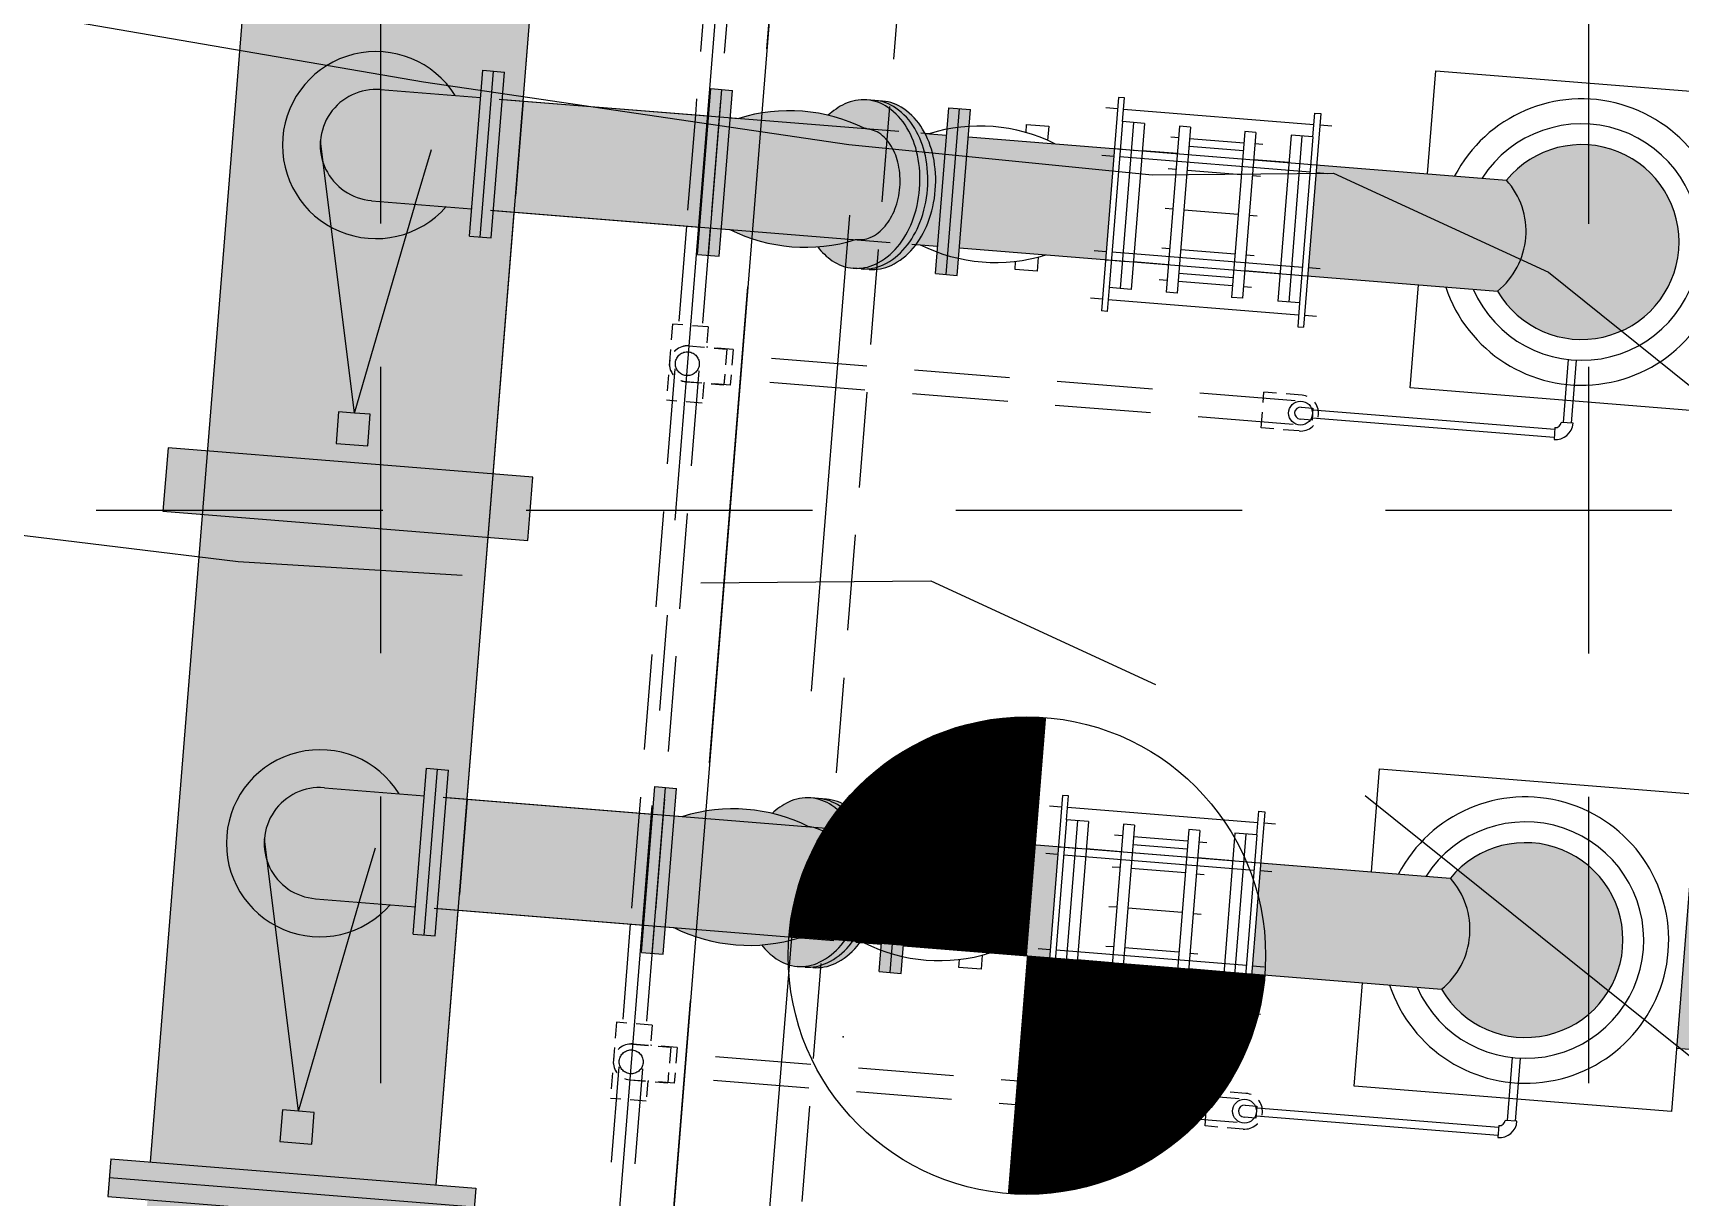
# Model space of a CAD drawing. Header units: feet. Extents: x 4829 to 5337, y 4560 to 5371.
# Drawn here: x 5129.99 to 5147.24, y 5198.69 to 5210.88 of the extents above; entities that cross this region are included whole.
import ezdxf

# ---------------------------------------------------------------- set-up
doc = ezdxf.new("R2010")
doc.units = ezdxf.units.FT
doc.header["$LTSCALE"] = 20
doc.header["$MEASUREMENT"] = 0
doc.header["$PDSIZE"] = 0.5
for name, pattern in [('HIDDEN', [0.375, 0.25, -0.125]), ('Prop.Base$0$HIDDEN', [0.375, 0.25, -0.125]), ('Prop.Base$0$HIDDENS', [0.075, 0.05, -0.025]), ('Prop.Base$0$STRUCTCL', [1.15, 1, -0.05, 0.05, -0.05])]:
    doc.linetypes.add(name, pattern=pattern)
doc.layers.get('0').update_dxf_attribs({"linetype": 'CONTINUOUS'})
for name, color, linetype in [('DPIPE1', 2, 'CONTINUOUS'), ('EC', 43, 'CONTINUOUS'), ('GRID', 254, 'HIDDEN'), ('Prop.Base$0$CL-PVC', 9, 'Prop.Base$0$STRUCTCL'), ('Prop.Base$0$DISCHARGE-SOLID', 40, 'CONTINUOUS'), ('Prop.Base$0$DPIPE1', 2, 'CONTINUOUS'), ('Prop.Base$0$GRATING', 9, 'CONTINUOUS'), ('Prop.Base$0$HIDDEN0', 8, 'Prop.Base$0$HIDDENS'), ('Prop.Base$0$PIPE0', 242, 'CONTINUOUS'), ('Prop.Base$0$PIPE1', 2, 'CONTINUOUS'), ('Prop.Base$0$PIT', 8, 'Prop.Base$0$HIDDEN'), ('Prop.Base$0$PTGSR', 6, 'CONTINUOUS'), ('Prop.Base$0$PTgsr2', 5, 'CONTINUOUS'), ('Prop.Base$0$STRUCT2', 192, 'CONTINUOUS'), ('Prop.Base$0$STRUCT30', 30, 'CONTINUOUS'), ('Prop.Base$0$SUCTION-SOLID', 40, 'CONTINUOUS')]:
    doc.layers.add(name, color=color, linetype=linetype)

# ---------------------------------------------------------------- blocks, each defined once
blk = doc.blocks.new('Prop.Base$0$FLG36')
for p, q in [((2.38, 23), (-2.38, 23)), ((-2.38, 23), (-2.38, -23)), ((0, 23), (0, -23)), ((2.38, 23), (2.38, -23)), ((2.38, -23), (-2.38, -23))]:
    blk.add_line(p, q)
blk = doc.blocks.new('Prop.Base$0$FLG14')
for p, q in [((-1.38, 10.46), (1.38, 10.46)), ((-1.38, -10.46), (-1.38, 10.46)), ((0, -10.46), (0, 10.46)), ((1.38, -10.46), (1.38, 10.46)), ((-1.38, -10.46), (1.38, -10.46))]:
    blk.add_line(p, q)
blk = doc.blocks.new('Prop.Base$0$15VB90')
for p, q in [((0, 1.125), (2.4, 1.125)), ((2.4, 1.125), (2.4, -1.125)), ((0, -1.125), (2.4, -1.125))]:
    blk.add_line(p, q)
blk.add_arc((0, 0), 1.125, 90, 270)
blk = doc.blocks.new('Prop.Base$0$15X15TEE')
for p, q in [((-1.125, 2.8), (1.125, 2.8)), ((-1.125, 2.8), (-1.125, 1.125)), ((1.125, 2.8), (1.125, 1.125)), ((-2.4, 1.125), (-2.4, -1.125)), ((-2.4, 1.125), (-1.125, 1.125)), ((1.125, 1.125), (2.4, 1.125)), ((2.4, 1.125), (2.4, -1.125)), ((-2.4, -1.125), (2.4, -1.125))]:
    blk.add_line(p, q)
blk = doc.blocks.new('Prop.Base$0$1B90')
for p, q in [((1.47, -0.75), (1.47, 0.75)), ((-0.75, -1.47), (0.75, -1.47))]:
    blk.add_line(p, q)
for radius in [2.22, 0.724]:
    blk.add_arc((1.47, -1.47), radius, 90, 180)
blk = doc.blocks.new('Prop.Base$0$1VB90')
for p, q in [((0, 0.75), (1.5, 0.75)), ((1.5, 0.75), (1.5, -0.75)), ((1.5, -0.75), (0, -0.75))]:
    blk.add_line(p, q)
blk.add_arc((0, 0), 0.75, 90, 270)
blk = doc.blocks.new('Prop.Base$0$COUPLE14')
for p, q in [((-4.81, 10.46), (-3.43, 10.46)), ((-4.81, -10.46), (-4.81, 10.46)), ((-3.43, -10.46), (-3.43, 10.46)), ((3.43, 10.46), (4.81, 10.46)), ((3.43, -10.46), (3.43, 10.46)), ((4.81, -10.46), (4.81, 10.46)), ((-4.81, -10.46), (-3.43, -10.46)), ((3.43, -10.46), (4.81, -10.46))]:
    blk.add_line(p, q)
at = {"layer": 'Prop.Base$0$PIPE0'}
for p, q in [((-3.43, 8), (3.43, 8)), ((-3.43, -8), (3.43, -8))]:
    blk.add_line(p, q, dxfattribs=at)
at = {"layer": 'Prop.Base$0$PIPE1'}
for p, q in [((-5.81, 9), (-4.81, 9)), ((-3.43, 9), (3.43, 9)), ((4.81, 9), (5.81, 9)), ((-4.81, 5), (-5.81, 5)), ((-3.43, 5), (3.43, 5)), ((4.81, 5), (5.81, 5)), ((-4.81, 0), (-5.81, 0)), ((-3.43, 0), (3.43, 0)), ((4.81, 0), (5.81, 0)), ((-4.81, -5), (-5.81, -5)), ((-3.43, -5), (3.43, -5)), ((4.81, -5), (5.81, -5)), ((-5.81, -9), (-4.81, -9)), ((-3.43, -9), (3.43, -9)), ((4.81, -9), (5.81, -9))]:
    blk.add_line(p, q, dxfattribs=at)

msp = doc.modelspace()

# ---------------------------------------------------------------- hatches: boundary and pattern name
at = {"layer": 'Prop.Base$0$DISCHARGE-SOLID'}
for color, points in [(253, [(5130.301, 5187.597), (5133.292, 5187.357), (5138.912, 5257.322), (5161.837, 5277.281), (5159.855, 5279.533), (5136.02, 5258.781)]), (7, [(5136.972, 5208.849), (5137.065, 5210.012), (5134.907, 5210.186), (5134.813, 5209.023)]), (7, [(5139.197, 5208.904, 0.071509), (5139.275, 5209.25, 0.071195), (5139.253, 5209.603, 0.082828), (5139.143, 5209.888, 0.106756), (5138.944, 5210.102, 0.133256), (5138.723, 5210.181, 0.133256), (5138.491, 5210.138, 0.076335), (5138.318, 5210.019, -0.056965), (5138.695, 5209.883, -0.077161), (5138.848, 5209.836, -0.106756), (5138.98, 5209.693, -0.082828), (5139.054, 5209.502, -0.071352), (5139.069, 5209.266, -0.071352), (5139.017, 5209.035, -0.082828), (5138.913, 5208.859, -0.106756), (5138.759, 5208.738, -0.10162), (5138.605, 5208.718, -0.057462), (5138.208, 5208.642, 0.076335), (5138.36, 5208.497, 0.133256), (5138.581, 5208.418, 0.133256), (5138.812, 5208.461, 0.106756), (5139.043, 5208.641, 0.082828)]), (7, [(5138.605, 5208.718, 0.10162), (5138.759, 5208.738, 0.106756), (5138.913, 5208.859, 0.082828), (5139.017, 5209.035, 0.071352), (5139.069, 5209.266, 0.071352), (5139.054, 5209.502, 0.082828), (5138.98, 5209.693, 0.106756), (5138.848, 5209.836, 0.077161), (5138.695, 5209.883, 0.193402), (5137.383, 5209.987), (5137.295, 5209.994), (5137.201, 5208.831), (5137.289, 5208.824, 0.193917)]), (7, [(5145.42, 5209.341, -0.428611), (5145.327, 5208.178, 3.184587)]), (7, [(5136.385, 5201.539), (5136.478, 5202.702), (5134.319, 5202.876), (5134.226, 5201.713)]), (7, [(5138.018, 5201.408, 0.10162), (5138.172, 5201.429, 0.106756), (5138.326, 5201.549, 0.082828), (5138.43, 5201.725, 0.071352), (5138.482, 5201.956, 0.071352), (5138.467, 5202.193, 0.082828), (5138.393, 5202.383, 0.106756), (5138.26, 5202.526, 0.077161), (5138.108, 5202.573, 0.193402), (5136.795, 5202.677), (5136.707, 5202.684), (5136.614, 5201.521), (5136.702, 5201.514, 0.193917)]), (7, [(5138.61, 5201.594, 0.071509), (5138.688, 5201.94, 0.071195), (5138.666, 5202.293, 0.082828), (5138.556, 5202.578, 0.106756), (5138.357, 5202.792, 0.133256), (5138.136, 5202.871, 0.133256), (5137.904, 5202.828, 0.076335), (5137.731, 5202.709, -0.056965), (5138.108, 5202.573, -0.077161), (5138.26, 5202.526, -0.106756), (5138.393, 5202.383, -0.082828), (5138.467, 5202.193, -0.071352), (5138.482, 5201.956, -0.071352), (5138.43, 5201.725, -0.082828), (5138.326, 5201.549, -0.106756), (5138.172, 5201.429, -0.10162), (5138.018, 5201.408, -0.057462), (5137.621, 5201.333, 0.076335), (5137.772, 5201.188, 0.133256), (5137.994, 5201.108, 0.133256), (5138.225, 5201.151, 0.106756), (5138.455, 5201.331, 0.082828)]), (7, [(5144.833, 5202.031, -0.428611), (5144.74, 5200.868, 3.184587)])]:
    msp.add_hatch(color=color, dxfattribs=at).paths.add_polyline_path(points)
h = msp.add_hatch(color=7, dxfattribs=at)
h.paths.add_polyline_path([(5137.178, 5208.543), (5137.318, 5210.281), (5137.203, 5210.29), (5137.063, 5208.553)])
h.paths.add_polyline_path([(5137.063, 5208.553), (5137.203, 5210.29), (5137.088, 5210.3), (5136.949, 5208.562)])
h = msp.add_hatch(color=7, dxfattribs=at)
h.paths.add_polyline_path([(5139.362, 5208.891, 0.071352), (5139.44, 5209.236, 0.071352), (5139.418, 5209.59, 0.082828), (5139.307, 5209.874, 0.106756), (5139.109, 5210.088, 0.133256), (5138.887, 5210.168), (5138.805, 5210.175, -0.133256), (5139.026, 5210.095, -0.106756), (5139.225, 5209.881, -0.082828), (5139.336, 5209.596, -0.071352), (5139.358, 5209.243, -0.071352), (5139.279, 5208.898, -0.082828), (5139.125, 5208.634, -0.106756), (5138.895, 5208.454, -0.133256), (5138.663, 5208.411), (5138.746, 5208.405, 0.133256), (5138.977, 5208.448, 0.106756), (5139.207, 5208.627, 0.082828)])
h.paths.add_polyline_path([(5139.279, 5208.898, 0.071352), (5139.358, 5209.243, 0.071352), (5139.336, 5209.596, 0.082828), (5139.225, 5209.881, 0.106756), (5139.026, 5210.095, 0.133256), (5138.805, 5210.175), (5138.723, 5210.181, -0.133256), (5138.944, 5210.102, -0.106756), (5139.143, 5209.888, -0.082828), (5139.253, 5209.603, -0.071352), (5139.275, 5209.249, -0.071352), (5139.197, 5208.904, -0.082828), (5139.043, 5208.641, -0.106756), (5138.812, 5208.461, -0.133256), (5138.581, 5208.418), (5138.663, 5208.411, 0.13291), (5138.894, 5208.454, 0.00034), (5138.895, 5208.454, 0.106756), (5139.125, 5208.634, 0.082828)])
h = msp.add_hatch(color=7, dxfattribs=at)
h.paths.add_polyline_path([(5139.67, 5208.343), (5139.74, 5209.211), (5139.625, 5209.22), (5139.555, 5208.352)])
h.paths.add_polyline_path([(5139.74, 5209.211), (5139.81, 5210.081), (5139.695, 5210.09), (5139.625, 5209.22)])
h.paths.add_polyline_path([(5139.625, 5209.22), (5139.695, 5210.09), (5139.58, 5210.099), (5139.51, 5209.23)])
h.paths.add_polyline_path([(5139.555, 5208.352), (5139.625, 5209.22), (5139.51, 5209.23), (5139.441, 5208.362)])
h.paths.add_polyline_path([(5139.464, 5208.649), (5139.51, 5209.23), (5139.44, 5209.235, -0.071154), (5139.362, 5208.891, -0.069094), (5139.239, 5208.667)])
h.paths.add_polyline_path([(5139.51, 5209.23), (5139.557, 5209.812), (5139.332, 5209.83, -0.069094), (5139.418, 5209.59, -0.07155), (5139.44, 5209.235)])
h = msp.add_hatch(color=7, dxfattribs=at)
h.paths.add_polyline_path([(5145.421, 5209.341), (5143.433, 5209.501), (5143.34, 5208.338), (5145.327, 5208.178, 0.428611)])
h.paths.add_polyline_path([(5141.315, 5209.671), (5139.786, 5209.794), (5139.693, 5208.631), (5141.222, 5208.508)])
h = msp.add_hatch(color=7, dxfattribs=at)
h.paths.add_polyline_path([(5135.172, 5205.566), (5135.226, 5206.231), (5134.811, 5206.264), (5134.757, 5205.599)])
h.paths.add_polyline_path([(5131.767, 5205.84), (5131.82, 5206.504), (5131.405, 5206.538), (5131.351, 5205.873)])
h = msp.add_hatch(color=7, dxfattribs=at)
h.paths.add_polyline_path([(5136.591, 5201.234), (5136.73, 5202.971), (5136.616, 5202.981), (5136.476, 5201.243)])
h.paths.add_polyline_path([(5136.476, 5201.243), (5136.616, 5202.981), (5136.501, 5202.99), (5136.362, 5201.252)])
h = msp.add_hatch(color=7, dxfattribs=at)
h.paths.add_polyline_path([(5138.775, 5201.581, 0.071352), (5138.853, 5201.926, 0.071352), (5138.831, 5202.28, 0.082828), (5138.72, 5202.565, 0.106756), (5138.522, 5202.779, 0.133256), (5138.3, 5202.858), (5138.218, 5202.865, -0.133256), (5138.439, 5202.785, -0.106756), (5138.638, 5202.571, -0.082828), (5138.748, 5202.286, -0.071352), (5138.77, 5201.933, -0.071352), (5138.692, 5201.588, -0.082828), (5138.538, 5201.324, -0.106756), (5138.308, 5201.145, -0.133256), (5138.076, 5201.101), (5138.158, 5201.095, 0.133256), (5138.39, 5201.138, 0.106756), (5138.62, 5201.318, 0.082828)])
h.paths.add_polyline_path([(5138.692, 5201.588, 0.071352), (5138.77, 5201.933, 0.071352), (5138.748, 5202.286, 0.082828), (5138.638, 5202.571, 0.106756), (5138.439, 5202.785, 0.133256), (5138.218, 5202.865), (5138.136, 5202.871, -0.133256), (5138.357, 5202.792, -0.106756), (5138.556, 5202.578, -0.082828), (5138.666, 5202.293, -0.071352), (5138.688, 5201.94, -0.071352), (5138.61, 5201.594, -0.082828), (5138.455, 5201.331, -0.106756), (5138.225, 5201.151, -0.133256), (5137.994, 5201.108), (5138.076, 5201.101, 0.13291), (5138.307, 5201.144, 0.00034), (5138.308, 5201.145, 0.106756), (5138.538, 5201.324, 0.082828)])
h = msp.add_hatch(color=7, dxfattribs=at)
h.paths.add_polyline_path([(5139.083, 5201.033), (5139.153, 5201.901), (5139.038, 5201.911), (5138.968, 5201.043)])
h.paths.add_polyline_path([(5139.153, 5201.901), (5139.222, 5202.771), (5139.108, 5202.78), (5139.038, 5201.911)])
h.paths.add_polyline_path([(5139.038, 5201.911), (5139.108, 5202.78), (5138.993, 5202.79), (5138.923, 5201.92)])
h.paths.add_polyline_path([(5138.968, 5201.043), (5139.038, 5201.911), (5138.923, 5201.92), (5138.854, 5201.052)])
h.paths.add_polyline_path([(5138.877, 5201.339), (5138.923, 5201.92), (5138.853, 5201.925, -0.071154), (5138.775, 5201.581, -0.069094), (5138.651, 5201.357)])
h.paths.add_polyline_path([(5138.923, 5201.92), (5138.97, 5202.502), (5138.745, 5202.52, -0.069094), (5138.831, 5202.28, -0.07155), (5138.853, 5201.925)])
h = msp.add_hatch(color=7, dxfattribs=at)
h.paths.add_polyline_path([(5144.833, 5202.031), (5142.846, 5202.191), (5142.753, 5201.028), (5144.74, 5200.868, 0.428611)])
h.paths.add_polyline_path([(5140.728, 5202.361), (5139.199, 5202.484), (5139.106, 5201.321), (5140.635, 5201.198)])
h = msp.add_hatch(color=7, dxfattribs=at)
h.paths.add_polyline_path([(5134.612, 5198.589), (5134.628, 5198.786), (5132.717, 5198.94), (5132.701, 5198.742)])
h.paths.add_polyline_path([(5134.596, 5198.391), (5134.612, 5198.589), (5132.701, 5198.742), (5132.686, 5198.544)])
h.paths.add_polyline_path([(5132.701, 5198.742), (5132.717, 5198.94), (5130.807, 5199.093), (5130.791, 5198.896)])
h.paths.add_polyline_path([(5132.686, 5198.544), (5132.701, 5198.742), (5130.791, 5198.896), (5130.775, 5198.698)])
at = {"layer": 'Prop.Base$0$SUCTION-SOLID'}
h = msp.add_hatch(color=7, dxfattribs=at)
h.paths.add_polyline_path([(5171.464, 5199.306), (5171.544, 5200.303), (5157.663, 5201.418), (5157.583, 5200.421)])
h.paths.add_polyline_path([(5171.384, 5198.309), (5171.464, 5199.306), (5157.583, 5200.421), (5157.502, 5199.424)])
h.paths.add_polyline_path([(5157.502, 5199.424), (5157.583, 5200.421), (5147.282, 5201.249), (5147.202, 5200.251)])
h.paths.add_polyline_path([(5157.583, 5200.421), (5157.663, 5201.418), (5147.362, 5202.245), (5147.282, 5201.249)])

# ---------------------------------------------------------------- linework, layer by layer
for p, q in [((5141.358, 5210.207), (5141.179, 5207.971)), ((5141.421, 5210.202), (5141.358, 5210.207)), ((5141.401, 5209.953), (5141.421, 5210.202)), ((5141.261, 5208.215), (5141.241, 5207.966)), ((5141.241, 5207.966), (5141.179, 5207.971)), ((5143.235, 5207.806), (5143.297, 5207.801)), ((5140.771, 5202.898), (5140.592, 5200.661)), ((5140.834, 5202.893), (5140.771, 5202.898)), ((5140.813, 5202.643), (5140.834, 5202.893)), ((5140.674, 5200.906), (5140.654, 5200.656)), ((5140.654, 5200.656), (5140.592, 5200.661)), ((5142.647, 5200.496), (5142.71, 5200.491))]:
    msp.add_line(p, q)
at = {"color": 7}
for p, q in [((5143.477, 5210.037), (5143.297, 5207.801)), ((5143.394, 5209.793), (5143.414, 5210.042)), ((5143.414, 5210.042), (5143.477, 5210.037)), ((5143.255, 5208.055), (5143.235, 5207.806)), ((5142.889, 5202.727), (5142.71, 5200.491)), ((5142.807, 5202.483), (5142.827, 5202.733)), ((5142.827, 5202.733), (5142.889, 5202.727)), ((5142.667, 5200.745), (5142.647, 5200.496))]:
    msp.add_line(p, q, dxfattribs=at)
at = {"const_width": 2.5}
msp.add_lwpolyline([(5140.5, 5202.466, 0.414214), (5139.153, 5201.32, 0.414214)], format="xyb", dxfattribs=at)
at = {"color": 7, "const_width": 2.5}
msp.add_lwpolyline([(5140.299, 5199.974, 0.414214), (5141.645, 5201.12, 0.414214)], format="xyb", dxfattribs=at)
at = {"color": 7}
msp.add_circle((5140.399, 5201.22), 2.5, dxfattribs=at)
at = {"layer": 'DPIPE1', "color": 7}
for p, q in [((5131.222, 5199.06), (5132.365, 5213.284)), ((5134.213, 5198.82), (5135.355, 5213.044)), ((5133.629, 5210.288), (5134.677, 5210.204)), ((5134.873, 5210.188), (5139.059, 5209.852)), ((5139.288, 5209.834), (5139.376, 5209.827)), ((5140.39, 5209.839), (5140.396, 5209.923)), ((5140.396, 5209.923), (5140.628, 5209.904)), ((5140.628, 5209.904), (5140.616, 5209.756)), ((5141.326, 5209.67), (5141.551, 5209.652)), ((5141.78, 5209.633), (5145.421, 5209.341)), ((5133.536, 5209.125), (5134.584, 5209.041)), ((5134.78, 5209.025), (5138.966, 5208.689)), ((5139.195, 5208.671), (5139.283, 5208.664)), ((5140.275, 5208.406), (5140.281, 5208.49)), ((5140.518, 5208.535), (5140.506, 5208.387)), ((5141.232, 5208.507), (5141.457, 5208.489)), ((5141.687, 5208.47), (5145.327, 5208.178)), ((5140.506, 5208.387), (5140.275, 5208.406)), ((5133.042, 5202.978), (5134.09, 5202.894)), ((5134.286, 5202.878), (5138.472, 5202.542)), ((5139.802, 5202.529), (5139.809, 5202.613)), ((5139.809, 5202.613), (5140.041, 5202.594)), ((5140.041, 5202.594), (5140.029, 5202.447)), ((5138.701, 5202.524), (5138.789, 5202.517)), ((5140.739, 5202.36), (5140.964, 5202.342)), ((5141.193, 5202.324), (5144.833, 5202.031)), ((5132.948, 5201.815), (5133.997, 5201.731)), ((5134.193, 5201.716), (5138.378, 5201.379)), ((5138.608, 5201.361), (5138.696, 5201.354)), ((5139.687, 5201.096), (5139.694, 5201.18)), ((5139.931, 5201.225), (5139.919, 5201.077)), ((5140.645, 5201.197), (5140.87, 5201.179)), ((5139.919, 5201.077), (5139.687, 5201.096)), ((5141.1, 5201.161), (5144.74, 5200.868))]:
    msp.add_line(p, q, dxfattribs=at)
for centre, radius, start, end in [((5133.582, 5209.707), 0.583, 85.4073, 265.4073), ((5139.903, 5208.141), 1.766, 63.4586, 107.356), ((5146.208, 5208.692), 1.02, 210.2732, 140.5414), ((5144.82, 5208.804), 0.806, 309.0063, 41.8084), ((5140.072, 5210.244), 1.766, 243.4585, 287.3562), ((5132.995, 5202.397), 0.583, 85.4073, 265.4073), ((5139.316, 5200.831), 1.766, 63.4586, 107.356), ((5145.621, 5201.383), 1.02, 210.2732, 140.5414), ((5144.233, 5201.494), 0.806, 309.0063, 41.8084), ((5139.485, 5202.934), 1.766, 243.4585, 287.3562)]:
    msp.add_arc(centre, radius, start, end, dxfattribs=at)
at = {"layer": 'EC', "color": 43, "elevation": 636, "flags": 128}
msp.add_lwpolyline([(5112.182, 5213.233), (5116.958, 5213.097), (5117.477, 5213.067), (5120.049, 5212.707), (5123.674, 5212.137), (5128.351, 5211.358), (5134.08, 5210.369), (5138.533, 5209.715), (5141.71, 5209.396), (5143.611, 5209.412), (5145.86, 5208.377), (5148.458, 5206.29), (5151.404, 5203.152), (5156.291, 5200.67), (5163.12, 5198.844), (5171.892, 5197.675), (5177.323, 5194.243), (5179.415, 5188.548), (5178.167, 5180.591)], dxfattribs=at)
at = {"layer": 'EC', "color": 43, "linetype": 'HIDDEN', "elevation": 636.5, "flags": 128}
msp.add_lwpolyline([(4892.592, 5174.473), (4890.451, 5157.364), (4889.965, 5151.382), (4890.065, 5147.974), (4890.75, 5147.138), (4890.833, 5146.526), (4890.313, 5146.137), (4889.192, 5145.971), (4888.225, 5145.135), (4887.414, 5143.628), (4886.758, 5141.451), (4892.437, 5123.149), (4904.45, 5088.723), (4922.798, 5038.172), (4936.812, 5004.229), (4946.491, 4986.895), (4951.836, 4986.169), (4956.182, 4987.857), (4959.526, 4991.959), (4961.871, 4998.474), (4963.439, 5002.827), (4964.23, 5005.017), (4964.245, 5005.044), (4964.538, 5005.612), (4965.109, 5006.723), (4965.958, 5008.374), (4966.708, 5008.836), (4967.359, 5008.109), (4967.91, 5006.192), (4968.164, 5005.932), (4968.121, 5007.331), (4967.781, 5010.387), (4967.583, 5012.461), (4967.527, 5013.554), (4967.612, 5013.666), (4967.724, 5013.843), (4967.864, 5014.086), (4968.032, 5014.394), (4968.759, 5015.416), (4970.044, 5017.152), (4971.888, 5019.602), (4973.554, 5022.157), (4975.041, 5024.817), (4976.35, 5027.582), (4977.261, 5029.762), (4977.775, 5031.356), (4977.892, 5032.365), (4978.474, 5033.427), (4979.52, 5034.543), (4981.03, 5035.712), (4982.274, 5036.787), (4983.252, 5037.768), (4983.965, 5038.654), (4984.753, 5040.197), (4985.618, 5042.396), (4986.559, 5045.251), (4987.532, 5047.897), (4988.538, 5050.334), (4989.575, 5052.562), (4991.312, 5055.876), (4993.75, 5060.276), (4996.889, 5065.762), (4999.389, 5070.32), (5001.25, 5073.949), (5002.473, 5076.651), (5002.473, 5076.651), (5004.525, 5079.826), (5007.407, 5083.473), (5011.117, 5087.592), (5014.106, 5090.656), (5016.375, 5092.665), (5017.924, 5093.618), (5019.542, 5094.311), (5021.229, 5094.744), (5022.986, 5094.916), (5023.848, 5094.004), (5023.816, 5092.008), (5022.89, 5088.927), (5022.852, 5088.107), (5023.703, 5089.547), (5025.443, 5093.248), (5026.977, 5096.101), (5028.305, 5098.108), (5029.427, 5099.269), (5030.336, 5099.827), (5031.032, 5099.784), (5031.515, 5099.139), (5033.599, 5102.389), (5037.284, 5109.534), (5042.571, 5120.575), (5046.193, 5128.095), (5048.149, 5132.094), (5048.441, 5132.573), (5048.739, 5133.024), (5049.042, 5133.449), (5049.351, 5133.846), (5049.56, 5134.115), (5049.67, 5134.256), (5049.681, 5134.268), (5049.774, 5134.363), (5049.95, 5134.543), (5050.208, 5134.806), (5050.488, 5135.07), (5050.789, 5135.335), (5051.112, 5135.6), (5051.46, 5135.865), (5051.833, 5136.129), (5052.232, 5136.392), (5052.663, 5136.656), (5053.126, 5136.922), (5053.622, 5137.189), (5054.122, 5137.444), (5054.625, 5137.688), (5055.132, 5137.921), (5055.505, 5138.091), (5055.744, 5138.198), (5055.849, 5138.242), (5056.164, 5138.369), (5056.688, 5138.577), (5057.421, 5138.867), (5059.072, 5140.736), (5061.639, 5144.185), (5065.123, 5149.213), (5067.67, 5153.256), (5069.28, 5156.314), (5069.952, 5158.386), (5070.303, 5160.377), (5070.331, 5162.285), (5070.037, 5164.11), (5070.492, 5165.071), (5070.492, 5165.071), (5071.694, 5165.167), (5073.644, 5164.397), (5075.366, 5164.632), (5076.86, 5165.869), (5078.126, 5168.111), (5079.366, 5169.819), (5080.58, 5170.994), (5081.769, 5171.635), (5083.227, 5172.066), (5084.955, 5172.288), (5086.953, 5172.299), (5088.401, 5172.349), (5089.299, 5172.436), (5089.647, 5172.562), (5089.972, 5172.686), (5090.274, 5172.81), (5090.553, 5172.933), (5090.629, 5173.038), (5090.502, 5173.124), (5090.173, 5173.193), (5090.13, 5174.295), (5090.374, 5176.432), (5090.904, 5179.603), (5091.335, 5181.744), (5091.668, 5182.856), (5091.903, 5182.938), (5092.8, 5182.975), (5094.358, 5182.967), (5096.578, 5182.914), (5097.238, 5183.055), (5096.338, 5183.392), (5093.877, 5183.924), (5092.04, 5184.343), (5090.826, 5184.651), (5090.236, 5184.847), (5089.653, 5185.072), (5089.078, 5185.327), (5088.509, 5185.611), (5088.14, 5185.405), (5087.969, 5184.709), (5087.997, 5183.522), (5088.147, 5181.794), (5088.419, 5179.523), (5088.812, 5176.709), (5088.459, 5175.12), (5087.357, 5174.756), (5085.509, 5175.615), (5084.207, 5176.197), (5083.452, 5176.5), (5083.243, 5176.525), (5082.691, 5176.659), (5081.798, 5176.901), (5080.562, 5177.253), (5079.769, 5177.888), (5079.418, 5178.808), (5079.511, 5180.011), (5079.614, 5181.397), (5079.729, 5182.964), (5079.855, 5184.714), (5079.844, 5186.092), (5079.699, 5187.098), (5079.417, 5187.732), (5079.35, 5188.212), (5079.497, 5188.538), (5079.497, 5188.538), (5079.859, 5188.711), (5080.524, 5188.798), (5081.491, 5188.8), (5082.76, 5188.718), (5083.589, 5188.751), (5083.978, 5188.901), (5083.926, 5189.166), (5083.992, 5189.879), (5084.176, 5191.038), (5084.477, 5192.645), (5084.563, 5193.941), (5084.435, 5194.925), (5084.093, 5195.599), (5084.41, 5196.291), (5085.388, 5196.999), (5087.026, 5197.725), (5088.569, 5198.149), (5090.018, 5198.272), (5091.371, 5198.092), (5092.685, 5198.518), (5093.961, 5199.549), (5095.199, 5201.185), (5096.597, 5202.659), (5098.157, 5203.972), (5099.876, 5205.123), (5102.422, 5205.307), (5105.793, 5204.522), (5109.989, 5202.77), (5112.923, 5201.722), (5114.594, 5201.379), (5115.002, 5201.741), (5115.702, 5202.567), (5116.693, 5203.857), (5117.975, 5205.61), (5120.296, 5206.525), (5123.655, 5206.603), (5128.052, 5205.844), (5132.141, 5205.348), (5135.921, 5205.114), (5139.392, 5205.144), (5143.498, 5203.254), (5148.24, 5199.445), (5153.617, 5193.716), (5158.82, 5189.68), (5163.849, 5187.339), (5168.704, 5186.692), (5171.71, 5184.793), (5172.868, 5181.641), (5172.177, 5177.236), (5171.203, 5173.785), (5169.945, 5171.286), (5168.403, 5169.74), (5167.501, 5168.254), (5167.239, 5166.827), (5167.618, 5165.46), (5168.522, 5163.82), (5169.952, 5161.908), (5171.907, 5159.724), (5174.152, 5159.812), (5176.687, 5162.173), (5179.512, 5166.807), (5181.459, 5169.937), (5182.529, 5171.564), (5182.72, 5171.688), (5182.72, 5171.688), (5185.442, 5171.664), (5190.695, 5171.492), (5198.478, 5171.173), (5203.784, 5171.043), (5206.613, 5171.1), (5206.964, 5171.345), (5207.365, 5171.637), (5207.816, 5171.976), (5208.315, 5172.362), (5209.534, 5174.26), (5211.471, 5177.67), (5214.127, 5182.591), (5217.09, 5186.871), (5220.359, 5190.511), (5223.936, 5193.51), (5227.165, 5195.212), (5230.049, 5195.618), (5232.585, 5194.728), (5233.865, 5195.339), (5233.888, 5197.452), (5232.655, 5201.067), (5232.021, 5203.572), (5231.984, 5204.969), (5232.546, 5205.257), (5233.184, 5205.464), (5233.899, 5205.592), (5235.479, 5205.685)], dxfattribs=at)
at = {"layer": 'GRID', "color": 8, "linetype": 'HIDDEN', "ltscale": 0.6}
for p, q in [((5133.633, 4623.886), (5133.633, 5357.701)), ((5146.284, 4623.884), (5146.284, 5357.701)), ((4842.654, 5205.886), (5323.402, 5205.886))]:
    msp.add_line(p, q, dxfattribs=at)
at = {"layer": 'Prop.Base$0$CL-PVC', "color": 7}
msp.add_line((5138.313, 5225.717), (5135.582, 5191.726), dxfattribs=at)
at = {"layer": 'Prop.Base$0$DPIPE1', "color": 7}
for p, q in [((5131.222, 5199.06), (5132.365, 5213.284)), ((5135.124, 5210.168), (5135.355, 5213.044)), ((5133.629, 5210.288), (5134.677, 5210.204)), ((5134.906, 5210.186), (5137.065, 5210.012)), ((5137.295, 5209.994), (5137.383, 5209.987)), ((5139.332, 5209.83), (5139.557, 5209.812)), ((5139.786, 5209.794), (5145.42, 5209.341)), ((5133.536, 5209.125), (5134.584, 5209.041)), ((5134.537, 5202.858), (5135.031, 5209.005)), ((5134.813, 5209.023), (5136.972, 5208.849)), ((5137.201, 5208.831), (5137.289, 5208.824)), ((5139.239, 5208.667), (5139.464, 5208.649)), ((5139.693, 5208.631), (5145.327, 5208.178)), ((5133.042, 5202.978), (5134.09, 5202.894)), ((5134.319, 5202.876), (5136.478, 5202.702)), ((5136.707, 5202.684), (5136.795, 5202.677)), ((5138.745, 5202.52), (5138.97, 5202.502)), ((5139.199, 5202.484), (5144.833, 5202.031)), ((5132.948, 5201.815), (5133.997, 5201.731)), ((5134.213, 5198.82), (5134.444, 5201.695)), ((5134.226, 5201.713), (5136.385, 5201.539)), ((5136.614, 5201.521), (5136.702, 5201.514)), ((5138.651, 5201.357), (5138.877, 5201.339)), ((5139.106, 5201.321), (5144.74, 5200.868)), ((5147.202, 5200.251), (5171.384, 5198.309))]:
    msp.add_line(p, q, dxfattribs=at)
for centre, radius, start, end in [((5133.582, 5209.707), 0.583, 85.4073, 265.4073), ((5146.208, 5208.692), 1.02, 210.2732, 140.5414), ((5144.82, 5208.804), 0.806, 309.0063, 41.8084), ((5132.995, 5202.397), 0.583, 85.4073, 265.4073), ((5145.621, 5201.383), 1.02, 210.2732, 140.5414), ((5144.233, 5201.494), 0.806, 309.0063, 41.8084)]:
    msp.add_arc(centre, radius, start, end, dxfattribs=at)
at = {"layer": 'Prop.Base$0$GRATING', "color": 7, "flags": 128}
msp.add_lwpolyline([(5138.984, 5226.996), (5136.128, 5191.444), (5127.157, 5192.165), (5130.013, 5227.717)], dxfattribs=at)
at = {"layer": 'Prop.Base$0$HIDDEN0', "color": 7}
for p, q in [((5136.603, 5180.705), (5140.089, 5224.104)), ((5137.42, 5216.171), (5136.927, 5210.023)), ((5137.67, 5216.151), (5137.176, 5210.003)), ((5135.124, 5210.168), (5135.031, 5209.005)), ((5136.927, 5210.023), (5136.833, 5208.86)), ((5137.176, 5210.003), (5137.082, 5208.84)), ((5133.993, 5209.089), (5134.164, 5209.66)), ((5136.833, 5208.86), (5136.339, 5202.714)), ((5137.082, 5208.84), (5136.589, 5202.693)), ((5143.208, 5207.031), (5137.318, 5207.504)), ((5143.188, 5206.782), (5137.298, 5207.255)), ((5134.537, 5202.858), (5134.444, 5201.695)), ((5136.339, 5202.714), (5136.246, 5201.551)), ((5136.589, 5202.693), (5136.495, 5201.531)), ((5133.406, 5201.779), (5133.577, 5202.35)), ((5136.246, 5201.551), (5135.759, 5195.487)), ((5136.495, 5201.531), (5136.008, 5195.467)), ((5142.621, 5199.721), (5136.731, 5200.194)), ((5142.601, 5199.472), (5136.711, 5199.945))]:
    msp.add_line(p, q, dxfattribs=at)
for centre in [(5136.843, 5207.418), (5136.255, 5200.108)]:
    msp.add_circle(centre, 0.125, dxfattribs=at)
at = {"layer": 'Prop.Base$0$PIPE0', "color": 7}
for p, q in [((5138.887, 5210.168), (5138.723, 5210.181)), ((5133.357, 5206.902), (5133.001, 5209.753)), ((5133.357, 5206.902), (5133.992, 5209.086)), ((5138.746, 5208.405), (5138.581, 5208.418)), ((5146.068, 5207.463), (5146.015, 5206.803)), ((5146.151, 5207.456), (5146.098, 5206.797)), ((5145.927, 5206.729), (5143.393, 5206.932)), ((5145.921, 5206.646), (5143.386, 5206.849)), ((5138.3, 5202.858), (5138.136, 5202.871)), ((5132.77, 5199.593), (5132.414, 5202.444)), ((5132.77, 5199.593), (5133.405, 5201.776)), ((5138.158, 5201.095), (5137.994, 5201.108)), ((5145.481, 5200.153), (5145.428, 5199.493)), ((5145.564, 5200.146), (5145.511, 5199.487)), ((5145.34, 5199.419), (5142.806, 5199.623)), ((5145.334, 5199.336), (5142.799, 5199.54))]:
    msp.add_line(p, q, dxfattribs=at)
for points in [[(5138.208, 5208.642, 0.076335), (5138.36, 5208.497, 0.133256), (5138.581, 5208.418, 0.133256), (5138.812, 5208.461, 0.106756), (5139.043, 5208.641, 0.082828), (5139.197, 5208.904, 0.071352), (5139.275, 5209.249, 0.071352), (5139.253, 5209.603, 0.082828), (5139.143, 5209.888, 0.106756), (5138.944, 5210.102, 0.133256), (5138.723, 5210.181, 0.133256), (5138.491, 5210.138, 0.076335), (5138.318, 5210.019, 0.075801)], [(5138.663, 5208.411, 0.133256), (5138.895, 5208.454, 0.106756), (5139.125, 5208.634, 0.082828), (5139.279, 5208.898, 0.071352), (5139.358, 5209.243, 0.071352), (5139.336, 5209.596, 0.082828), (5139.225, 5209.881, 0.106756), (5139.026, 5210.095, 0.133256), (5138.805, 5210.175, 0.133256)], [(5138.746, 5208.405, 0.133256), (5138.977, 5208.448, 0.106756), (5139.207, 5208.627, 0.082828), (5139.362, 5208.891, 0.071352), (5139.44, 5209.236, 0.071352), (5139.418, 5209.59, 0.082828), (5139.307, 5209.874, 0.106756), (5139.109, 5210.088, 0.133256), (5138.887, 5210.168, 0.133256)], [(5137.621, 5201.333, 0.076335), (5137.772, 5201.188, 0.133256), (5137.994, 5201.108, 0.133256), (5138.225, 5201.151, 0.106756), (5138.455, 5201.331, 0.082828), (5138.61, 5201.594, 0.071352), (5138.688, 5201.94, 0.071352), (5138.666, 5202.293, 0.082828), (5138.556, 5202.578, 0.106756), (5138.357, 5202.792, 0.133256), (5138.136, 5202.871, 0.133256), (5137.904, 5202.828, 0.076335), (5137.731, 5202.709, 0.075801)], [(5138.076, 5201.101, 0.133256), (5138.308, 5201.145, 0.106756), (5138.538, 5201.324, 0.082828), (5138.692, 5201.588, 0.071352), (5138.77, 5201.933, 0.071352), (5138.748, 5202.286, 0.082828), (5138.638, 5202.571, 0.106756), (5138.439, 5202.785, 0.133256), (5138.218, 5202.865, 0.133256)], [(5138.158, 5201.095, 0.133256), (5138.39, 5201.138, 0.106756), (5138.62, 5201.318, 0.082828), (5138.775, 5201.581, 0.071352), (5138.853, 5201.926, 0.071352), (5138.831, 5202.28, 0.082828), (5138.72, 5202.565, 0.106756), (5138.522, 5202.779, 0.133256), (5138.3, 5202.858, 0.133256)]]:
    msp.add_lwpolyline(points, format="xyb", dxfattribs=at)
at = {"layer": 'Prop.Base$0$PIPE0', "color": 7, "flags": 128}
for points in [[(5133.357, 5206.902), (5133.191, 5206.916), (5133.164, 5206.584), (5133.496, 5206.557), (5133.523, 5206.889)], [(5132.77, 5199.593), (5132.604, 5199.606), (5132.577, 5199.274), (5132.909, 5199.247), (5132.936, 5199.579)]]:
    msp.add_lwpolyline(points, close=True, dxfattribs=at)
at = {"layer": 'Prop.Base$0$PIPE0', "color": 7}
for centre in [(5143.265, 5206.901), (5142.678, 5199.591)]:
    msp.add_circle(centre, 0.125, dxfattribs=at)
for centre, radius, start, end in [((5133.582, 5209.707), 0.979, 31.9731, 318.8416), ((5146.208, 5208.692), 1.499, 198.3024, 152.5123), ((5146.208, 5208.692), 1.238, 203.5243, 147.2903), ((5132.995, 5202.397), 0.979, 31.9731, 318.8416), ((5145.621, 5201.383), 1.499, 198.3024, 152.5123), ((5145.621, 5201.383), 1.238, 203.5243, 147.2903)]:
    msp.add_arc(centre, radius, start, end, dxfattribs=at)
at = {"layer": 'Prop.Base$0$PIPE1'}
for p, q in [((5141.349, 5210.086), (5141.224, 5210.096)), ((5141.975, 5209.618), (5141.607, 5209.647)), ((5141.309, 5209.588), (5141.184, 5209.598)), ((5141.229, 5208.591), (5141.104, 5208.601)), ((5141.881, 5208.455), (5141.513, 5208.484)), ((5141.189, 5208.093), (5141.064, 5208.103)), ((5140.761, 5202.776), (5140.637, 5202.786)), ((5140.721, 5202.278), (5140.597, 5202.288)), ((5141.387, 5202.308), (5141.02, 5202.338)), ((5140.641, 5201.281), (5140.517, 5201.291)), ((5141.294, 5201.145), (5140.926, 5201.175)), ((5140.601, 5200.783), (5140.477, 5200.793))]:
    msp.add_line(p, q, dxfattribs=at)
at = {"layer": 'Prop.Base$0$PIPE1', "color": 7}
for p, q in [((5143.405, 5209.921), (5141.411, 5210.081)), ((5143.591, 5209.906), (5143.467, 5209.916)), ((5143.364, 5209.423), (5141.371, 5209.583)), ((5143.142, 5209.524), (5142.774, 5209.554)), ((5143.551, 5209.408), (5143.427, 5209.418)), ((5143.284, 5208.426), (5141.291, 5208.586)), ((5143.471, 5208.411), (5143.347, 5208.421)), ((5143.048, 5208.361), (5142.681, 5208.391)), ((5143.244, 5207.927), (5141.251, 5208.088)), ((5143.431, 5207.912), (5143.307, 5207.922)), ((5142.817, 5202.611), (5140.824, 5202.771)), ((5143.004, 5202.596), (5142.88, 5202.606)), ((5142.777, 5202.113), (5140.784, 5202.273)), ((5142.555, 5202.214), (5142.187, 5202.244)), ((5142.964, 5202.098), (5142.84, 5202.108)), ((5142.697, 5201.116), (5140.704, 5201.276)), ((5142.461, 5201.051), (5142.094, 5201.081)), ((5142.884, 5201.101), (5142.76, 5201.111)), ((5142.657, 5200.618), (5140.664, 5200.778)), ((5142.844, 5200.603), (5142.719, 5200.613))]:
    msp.add_line(p, q, dxfattribs=at)
for points in [[(5137.289, 5208.824, 0.193917), (5138.605, 5208.718, 0.10162), (5138.759, 5208.738, 0.106756), (5138.913, 5208.859, 0.082828), (5139.017, 5209.035, 0.071352), (5139.069, 5209.266, 0.071352), (5139.054, 5209.502, 0.082828), (5138.98, 5209.693, 0.106756), (5138.848, 5209.836, 0.077161), (5138.695, 5209.883, 0.193402), (5137.383, 5209.987)], [(5136.702, 5201.514, 0.193917), (5138.018, 5201.408, 0.10162), (5138.172, 5201.429, 0.106756), (5138.326, 5201.549, 0.082828), (5138.43, 5201.725, 0.071352), (5138.482, 5201.956, 0.071352), (5138.467, 5202.193, 0.082828), (5138.393, 5202.383, 0.106756), (5138.26, 5202.526, 0.077161), (5138.108, 5202.573, 0.193402), (5136.795, 5202.677)]]:
    msp.add_lwpolyline(points, format="xyb", dxfattribs=at)
at = {"layer": 'Prop.Base$0$PIT', "color": 7, "flags": 128}
for points in [[(5129.096, 5228.794), (5140.061, 5227.913), (5136.191, 5179.735), (5125.226, 5180.616)], [(5135.274, 5180.812), (5138.984, 5226.996), (5130.013, 5227.717), (5126.303, 5181.532)]]:
    msp.add_lwpolyline(points, close=True, dxfattribs=at)
at = {"layer": 'Prop.Base$0$PTGSR', "color": 7}
msp.add_point((5138.475, 5200.371, 637.021), dxfattribs=at)
at = {"layer": 'Prop.Base$0$PTgsr2', "color": 7}
msp.add_point((5140.399, 5201.22), dxfattribs=at)
at = {"layer": 'Prop.Base$0$STRUCT2', "color": 7, "flags": 128}
for points in [[(5144.594, 5209.407), (5144.68, 5210.486), (5148.003, 5210.219), (5147.736, 5206.897), (5144.413, 5207.164), (5144.5, 5208.244)], [(5144.006, 5202.098), (5144.093, 5203.176), (5147.416, 5202.91), (5147.149, 5199.587), (5143.826, 5199.854), (5143.913, 5200.935)]]:
    msp.add_lwpolyline(points, dxfattribs=at)
at = {"layer": 'Prop.Base$0$STRUCT30', "color": 7, "flags": 128}
msp.add_lwpolyline([(5131.351, 5205.873), (5135.172, 5205.566), (5135.226, 5206.231), (5131.405, 5206.538)], close=True, dxfattribs=at)

# ---------------------------------------------------------------- block references
at = {"xscale": 0.08333333333280805, "yscale": 0.08333333333280805, "zscale": 0.0833333333332613, "rotation": 175.4073176326852}
for p in [(5141.446, 5209.075), (5140.858, 5201.765)]:
    msp.add_blockref('Prop.Base$0$FLG14', p, dxfattribs=at)
at = {"color": 7, "xscale": 0.08333333333280805, "yscale": 0.08333333333280805, "zscale": 0.0833333333332613, "rotation": 175.4073176326852}
for name, p in [('Prop.Base$0$COUPLE14', (5142.328, 5209.004)), ('Prop.Base$0$FLG14', (5143.21, 5208.933)), ('Prop.Base$0$COUPLE14', (5141.74, 5201.694)), ('Prop.Base$0$FLG14', (5142.623, 5201.624))]:
    msp.add_blockref(name, p, dxfattribs=at)
at = {"layer": 'Prop.Base$0$HIDDEN0', "color": 7, "yscale": 0.1666666666664499}
for name, p, xscale, zscale, rotation in [('Prop.Base$0$15X15TEE', (5136.843, 5207.419), 0.1666666666673567, 0.1666666666666667, 265.4073176330469), ('Prop.Base$0$15VB90', (5136.843, 5207.418), 0.1666666666670652, 0.1666666666666666, 355.4073176342935), ('Prop.Base$0$15VB90', (5136.843, 5207.417), 0.1666666666670652, 0.1666666666666666, 355.4073176342935), ('Prop.Base$0$15VB90', (5143.265, 5206.901), 0.1666666666670651, 0.1666666666666666, 175.4073176342935), ('Prop.Base$0$15X15TEE', (5136.256, 5200.109), 0.1666666666673567, 0.1666666666666667, 265.4073176330469), ('Prop.Base$0$15VB90', (5136.255, 5200.108), 0.1666666666670652, 0.1666666666666666, 355.4073176342935), ('Prop.Base$0$15VB90', (5136.255, 5200.107), 0.1666666666670652, 0.1666666666666666, 355.4073176342935), ('Prop.Base$0$15VB90', (5142.678, 5199.591), 0.1666666666670651, 0.1666666666666666, 175.4073176342935)]:
    msp.add_blockref(name, p, dxfattribs=dict(at, xscale=xscale, zscale=zscale, rotation=rotation))
at = {"layer": 'Prop.Base$0$PIPE0', "color": 7, "zscale": 0.08333333333333333}
for name, p, xscale, yscale, rotation in [('Prop.Base$0$FLG14', (5134.745, 5209.613), 0.08333333333280805, 0.08333333333371462, 355.4073176326852), ('Prop.Base$0$FLG14', (5137.133, 5209.421), 0.08333333333280805, 0.08333333333371462, 355.4073176326852), ('Prop.Base$0$FLG14', (5139.625, 5209.221), 0.08333333333280805, 0.08333333333371462, 355.4073176326852), ('Prop.Base$0$1VB90', (5143.265, 5206.901), 0.08333333333280805, 0.08333333333371462, 355.4073176326852), ('Prop.Base$0$1B90', (5146.046, 5206.677), 0.08333333333280803, 0.08333333333371458, 175.4073176326852), ('Prop.Base$0$FLG14', (5134.158, 5202.304), 0.08333333333280805, 0.08333333333371462, 355.4073176326852), ('Prop.Base$0$FLG14', (5136.546, 5202.112), 0.08333333333280805, 0.08333333333371462, 355.4073176326852), ('Prop.Base$0$FLG14', (5139.038, 5201.912), 0.08333333333280805, 0.08333333333371462, 355.4073176326852), ('Prop.Base$0$1VB90', (5142.678, 5199.591), 0.08333333333280805, 0.08333333333371462, 355.4073176326852), ('Prop.Base$0$1B90', (5145.459, 5199.368), 0.08333333333280803, 0.08333333333371458, 175.4073176326852), ('Prop.Base$0$FLG36', (5132.701, 5198.742), 0.08333333333280821, 0.08333333333371462, 85.4073176326852)]:
    msp.add_blockref(name, p, dxfattribs=dict(at, xscale=xscale, yscale=yscale, rotation=rotation))

doc.saveas('drawing.dxf')
